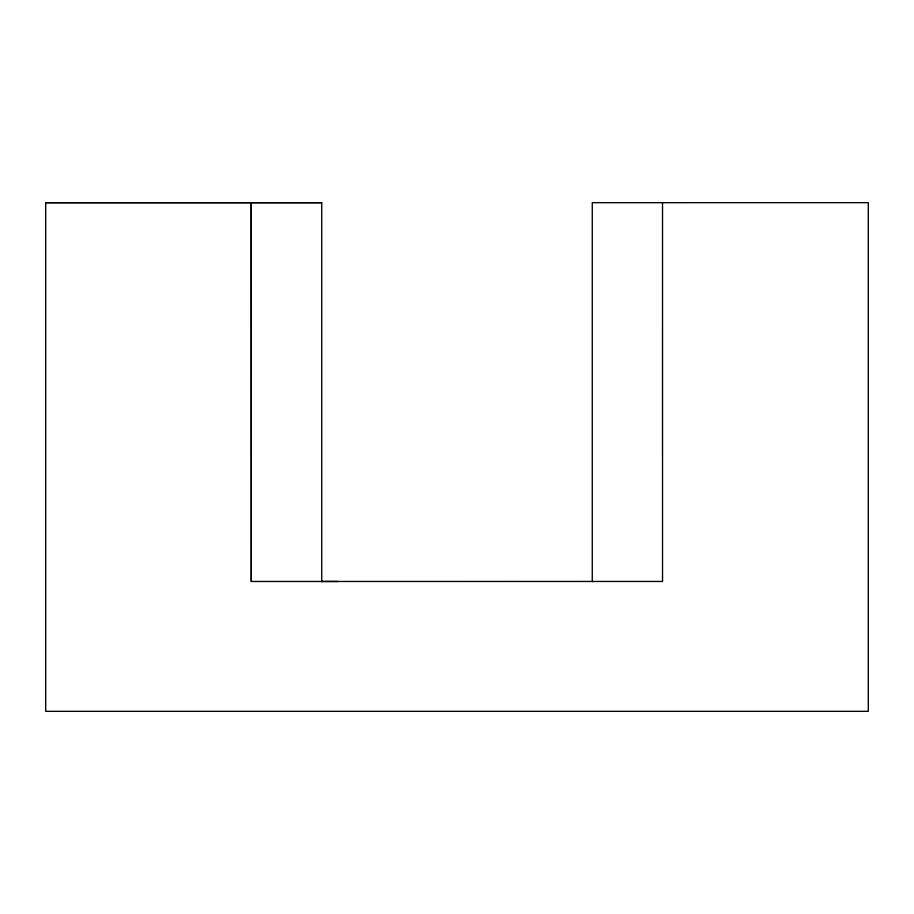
<?xml version="1.0" encoding="UTF-8"?>
<svg xmlns="http://www.w3.org/2000/svg" width="914" height="914" viewBox="0 0 914 914"><rect width="100%" height="100%" fill="white"/><g stroke="black" fill="none" stroke-linecap="round" stroke-linejoin="round"><path stroke-width="1.37" d="M321.728 581.727L321.728 202.68L45.7 202.68L45.7 711.332L868.3 711.332L868.3 202.668L592.272 202.68L592.272 581.738M45.7 202.68L321.728 202.68M251.293 581.475L251.224 202.668L251.293 581.475L662.536 581.453L662.524 202.68M321.728 581.464L337.906 581.475"/></g></svg>
